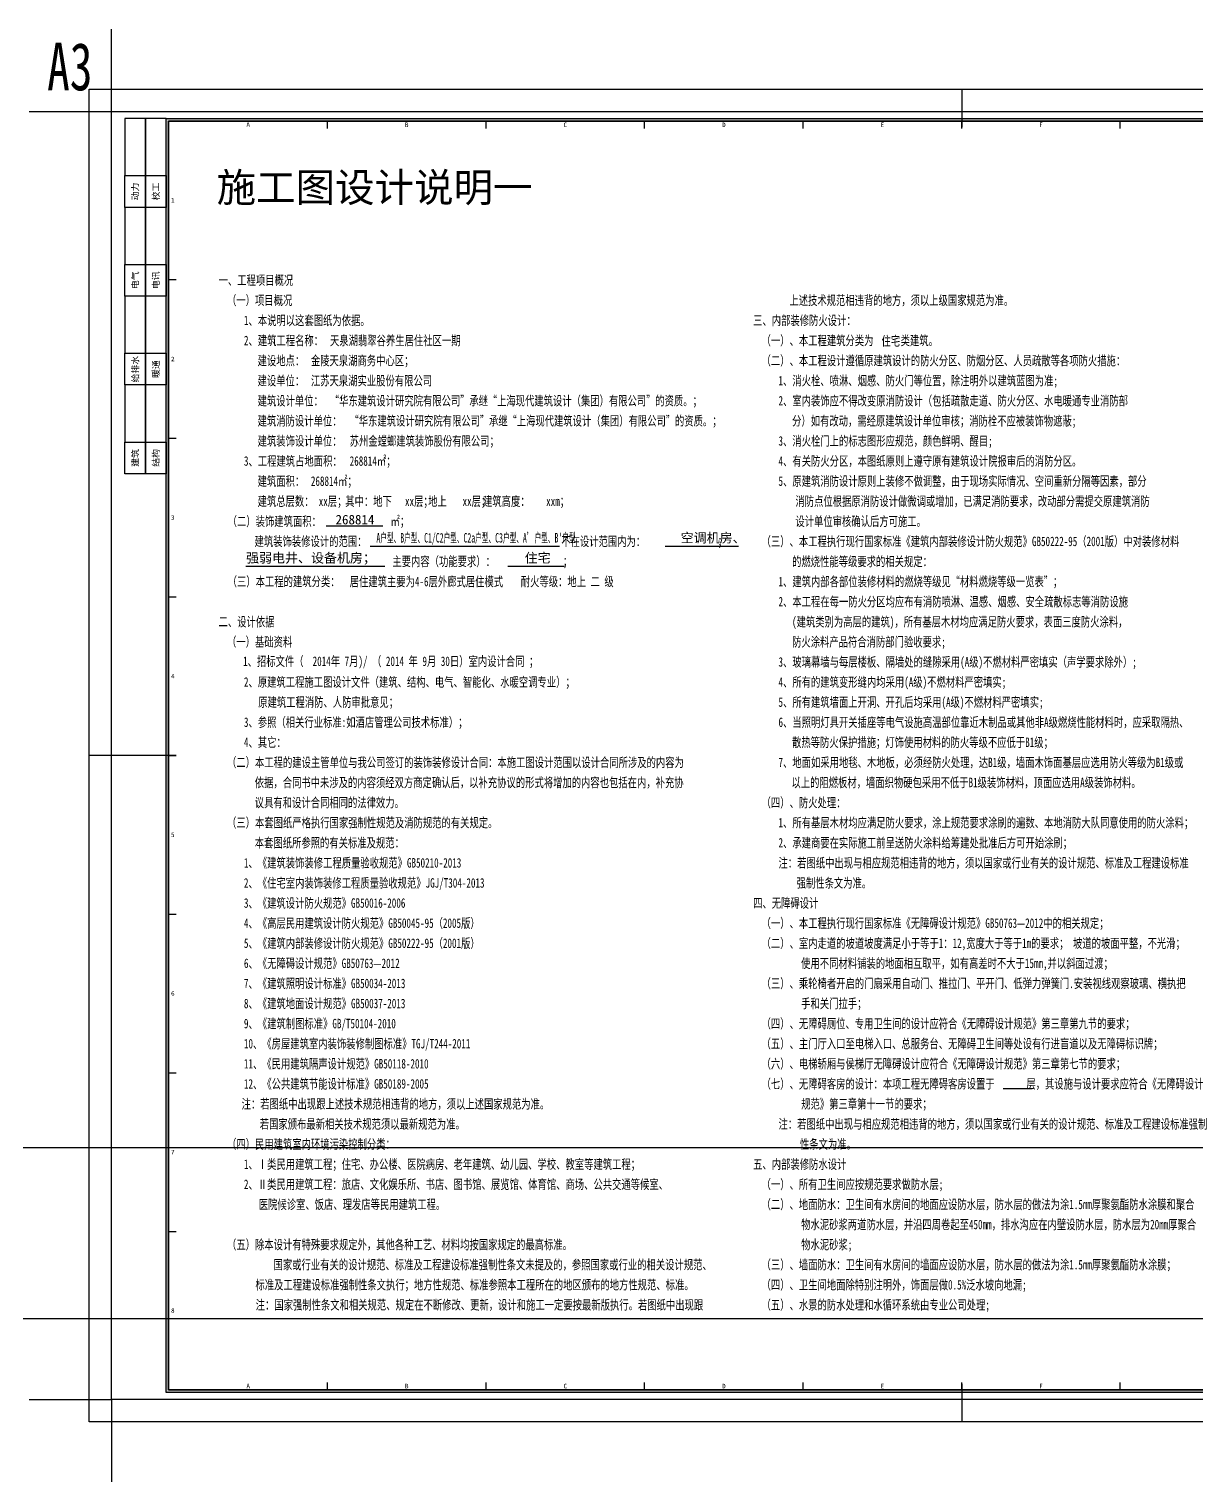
# Model space of a CAD drawing. Header units: millimetres. Extents: x -114775 to 99427, y -123028 to 12078.
# Drawn here: x -114775 to -96360, y -77259 to -54359 of the extents above; entities that cross this region are included whole.
import ezdxf
from ezdxf.enums import TextEntityAlignment as Align

# ---------------------------------------------------------------- set-up
doc = ezdxf.new("R2010")
doc.units = ezdxf.units.MM
doc.header["$LTSCALE"] = 1000
doc.layers.add('DEFPOINTS(视图框)', color=251, linetype='CONTINUOUS', plot=False)
for name, color, linetype in [('S-ANNO-REVS', 1, 'CONTINUOUS'), ('W-图框', 251, 'CONTINUOUS'), ('W-文字', 35, 'CONTINUOUS')]:
    doc.layers.add(name, color=color, linetype=linetype)
doc.styles.add('A2图框$0$WMF-黑体0', font='simhei.ttf')
doc.styles.add('A2图框$0$ZZ', font='simhei.ttf')
doc.styles.add('WORD-1', font='', dxfattribs={"width": 0.7})
doc.styles.add('WORD-2', font='simhei.ttf')
doc.styles.add('WORD-3', font='')
doc.styles.get('WORD-1').set_extended_font_data('FangSong_GB2312')
doc.styles.get('WORD-3').set_extended_font_data('SimSun')

# ---------------------------------------------------------------- blocks, each defined once
blk = doc.blocks.new('A2 图框')
at = {"layer": 'W-图框', "ltscale": 0.5}
h = blk.add_hatch(color=161, dxfattribs=at)
h.paths.add_polyline_path([(-562, 403), (-3, 403), (-3, 3), (-562, 3)], flags=16)
h.paths.add_polyline_path([(-562.8, 403.8), (-2.2, 403.8), (-2.2, 2.2), (-562.8, 2.2)])
at = {"layer": 'W-图框', "color": 7}
for p, q in [((-311.9, 413), (-311.9, 401.1)), ((-511.9, 400.6), (-511.9, 403)), ((-461.9, 400.6), (-461.9, 403)), ((-411.9, 400.6), (-411.9, 403)), ((-361.9, 400.6), (-361.9, 403)), ((-311.9, 400.6), (-311.9, 403)), ((-261.9, 400.6), (-261.9, 403)), ((-562, 353), (-559.6, 353)), ((-562, 303), (-559.6, 303)), ((-562, 253), (-559.6, 253)), ((-559.6, 203), (-587, 203)), ((-562, 203), (-559.6, 203)), ((-562, 153), (-559.6, 153)), ((-562, 103), (-559.6, 103)), ((-562, 53), (-559.6, 53)), ((-511.9, 3), (-511.9, 5.4)), ((-461.9, 3), (-461.9, 5.4)), ((-411.9, 3), (-411.9, 5.4)), ((-361.9, 3), (-361.9, 5.4)), ((-311.9, 3), (-311.9, 5.4)), ((-311.9, 4.9), (-311.9, -7)), ((-261.9, 3), (-261.9, 5.4))]:
    blk.add_line(p, q, dxfattribs=at)
at = {"layer": 'W-图框', "color": 1, "ltscale": 0.01}
for points in [[(-606, 406), (-580, 406), (-580, 432)], [(-606, 0), (-580, 0), (-580, -26)]]:
    blk.add_lwpolyline(points, dxfattribs=at)
at = {"layer": 'W-图框', "color": 251, "ltscale": 0.01}
for points in [[(-587, 413), (7, 413), (7, -7), (-587, -7)], [(-580, 406), (0, 406), (0, 0), (-580, 0)]]:
    blk.add_lwpolyline(points, close=True, dxfattribs=at)
at = {"layer": 'W-图框', "color": 161, "linetype": 'ByBlock'}
for points in [[(-575.8, 403.8), (-575.8, 385.8), (-569.3, 385.8), (-569.3, 403.8)], [(-569.3, 403.8), (-569.3, 385.8), (-562.8, 385.8), (-562.8, 403.8)], [(-562, 403), (-562, 3), (-61, 3), (-61, 403)], [(-575.8, 375.8), (-575.8, 385.8), (-569.3, 385.8), (-569.3, 375.8)], [(-569.3, 375.8), (-569.3, 385.8), (-562.8, 385.8), (-562.8, 375.8)], [(-575.8, 375.8), (-575.8, 357.8), (-569.3, 357.8), (-569.3, 375.8)], [(-569.3, 375.8), (-569.3, 357.8), (-562.8, 357.8), (-562.8, 375.8)], [(-575.8, 347.8), (-575.8, 357.8), (-569.3, 357.8), (-569.3, 347.8)], [(-569.3, 347.8), (-569.3, 357.8), (-562.8, 357.8), (-562.8, 347.8)], [(-575.8, 347.8), (-575.8, 329.8), (-569.3, 329.8), (-569.3, 347.8)], [(-569.3, 347.8), (-569.3, 329.8), (-562.8, 329.8), (-562.8, 347.8)], [(-575.8, 319.8), (-575.8, 329.8), (-569.3, 329.8), (-569.3, 319.8)], [(-569.3, 319.8), (-569.3, 329.8), (-562.8, 329.8), (-562.8, 319.8)], [(-575.8, 319.8), (-575.8, 301.8), (-569.3, 301.8), (-569.3, 319.8)], [(-569.3, 319.8), (-569.3, 301.8), (-562.8, 301.8), (-562.8, 319.8)], [(-575.8, 291.8), (-575.8, 301.8), (-569.3, 301.8), (-569.3, 291.8)], [(-569.3, 291.8), (-569.3, 301.8), (-562.8, 301.8), (-562.8, 291.8)]]:
    blk.add_lwpolyline(points, close=True, dxfattribs=at)
at = {"layer": 'W-图框', "color": 161, "ltscale": 0.5}
for points in [[(-562.8, 403.8), (-2.2, 403.8), (-2.2, 2.2), (-562.8, 2.2)], [(-562, 403), (-3, 403), (-3, 3), (-562, 3)]]:
    blk.add_lwpolyline(points, close=True, dxfattribs=at)
at = {"layer": 'DEFPOINTS(视图框)', "lineweight": 0, "style": 'WORD-1', "width": 0.7}
blk.add_text('A3', height=15, dxfattribs=at).set_placement((-586.01, 420.19), align=Align.MIDDLE_RIGHT)
at = {"layer": 'W-图框', "lineweight": 0, "ltscale": 150, "style": 'A2图框$0$ZZ'}
for s, p in [('A', (-536.9, 401.91)), ('B', (-486.9, 401.82)), ('C', (-436.9, 401.82)), ('D', (-386.9, 401.82)), ('E', (-336.9, 401.82)), ('F', (-286.9, 401.82)), ('1', (-560.66, 378)), ('2', (-560.66, 328)), ('3', (-560.66, 278)), ('4', (-560.66, 228)), ('5', (-560.66, 178)), ('6', (-560.66, 128)), ('7', (-560.66, 78)), ('8', (-560.66, 28)), ('A', (-536.9, 4.22)), ('B', (-486.9, 4.22)), ('C', (-436.9, 4.22)), ('D', (-386.9, 4.22)), ('E', (-336.9, 4.22)), ('F', (-286.9, 4.22))]:
    blk.add_text(s, height=1.45, dxfattribs=at).set_placement(p, align=Align.MIDDLE)
at = {"layer": 'W-图框', "lineweight": 0, "style": 'A2图框$0$WMF-黑体0'}
for s, p in [('动力', (-572.55, 380.8)), ('校工', (-566.05, 380.8)), ('电气', (-572.55, 352.8)), ('电讯', (-566.05, 352.8)), ('给排水', (-572.55, 324.8)), ('暖通', (-566.05, 324.8)), ('建筑', (-572.55, 296.8)), ('结构', (-566.05, 296.8))]:
    blk.add_text(s, height=2, rotation=90, dxfattribs=at).set_placement(p, align=Align.MIDDLE)
at = {"layer": 'W-图框', "color": 35, "lineweight": 0, "style": 'WORD-3', "width": 0.65}
blk.add_attdef('建设单位', text='', height=3, dxfattribs=at).set_placement((-32, 300.49), align=Align.MIDDLE)
at = {"layer": 'W-图框', "color": 35, "ltscale": 1000, "style": 'WORD-2'}
for tag, height, width, p in [('项目名称英文翻译', 3.5, 0.8, (-21.14, 246.28)), ('项目名称', 7, 0.7, (-41.38, 246.28)), ('项目名称', 7, 0.7, (-30.73, 246.28))]:
    blk.add_attdef(tag, text='', height=height, rotation=90, dxfattribs=dict(at, width=width)).set_placement(p, align=Align.MIDDLE)
at = {"layer": 'W-图框', "color": 35, "lineweight": 0, "style": 'WORD-2'}
for tag, p in [('2013.01.01', (-41.46, 176)), ('2013.03.01', (-13.42, 176)), ('2013.05.01', (-41.46, 169)), ('2013.06.01', (-13.42, 169)), ('2013.08.01', (-41.46, 162)), ('2013.09.01', (-13.42, 162)), ('2013.09.01', (-32, 113))]:
    blk.add_attdef(tag, text='', height=1.8, dxfattribs=at).set_placement(p, align=Align.MIDDLE)
at = {"layer": 'W-图框', "color": 35, "ltscale": 1000, "style": 'WORD-2', "width": 0.78}
blk.add_attdef('FS2011000', text='', height=3.5, dxfattribs=at).set_placement((-32, 11.45), align=Align.MIDDLE)

msp = doc.modelspace()

# ---------------------------------------------------------------- linework, layer by layer
at = {"layer": 'DEFPOINTS(视图框)', "ltscale": 0.01}
msp.add_lwpolyline([(-112576, -55808.6), (-87564.5, -55808.6), (-87564.5, -75808.6), (-112576, -75808.6)], close=True, dxfattribs=at)
at = {"layer": 'S-ANNO-REVS'}
for p in [(50314.1, -71984.8), (50314.1, -74684.8)]:
    msp.add_xline(p, (1, 0), dxfattribs=at)
at = {"layer": 'W-文字', "ltscale": 0.01}
for p, q in [((-110091.9, -62190.9), (-109198.1, -62190.9)), ((-109393.7, -62507.6), (-106409.3, -62507.6)), ((-104745.1, -62507.6), (-103587.6, -62507.6)), ((-111357, -62824.2), (-109164.5, -62824.2)), ((-107226.2, -62824.2), (-106332.4, -62824.2)), ((-99415.8, -71058.4), (-98956.1, -71058.4))]:
    msp.add_line(p, q, dxfattribs=at)

# ---------------------------------------------------------------- block references
at = {"layer": 'W-图框', "xscale": 50, "yscale": 50, "zscale": 50}
msp.add_blockref('A2 图框', (-84474.5, -75958.6), dxfattribs=at)

# ---------------------------------------------------------------- texts
at = {"layer": 'W-文字', "lineweight": 0, "style": 'WORD-2'}
msp.add_text('施工图设计说明一', height=456.5, dxfattribs=at).set_placement((-111817.4, -57082.8))
at = {"layer": 'W-文字', "ltscale": 0.01, "style": 'WORD-2', "width": 0.7}
for s, p in [('一、工程项目概况', (-111786.3, -58391.7)), ('（一）项目概况', (-111652.9, -58708.4)), ('上述技术规范相违背的地方，须以上级国家规范为准。', (-102785.8, -58708.4)), ('1、本说明以这套图纸为依据。', (-111386.3, -59025.1)), ('三、内部装修防火设计：', (-103358, -59025.1)), ('2、建筑工程名称：', (-111386.3, -59341.7)), ('（一）、本工程建筑分类为      类建筑。', (-103224.6, -59341.7)), ('建设地点：', (-111170.6, -59658.4)), ('（二）、本工程设计遵循原建筑设计的防火分区、防烟分区、人员疏散等各项防火措施：', (-103224.6, -59658.4)), ('建设单位：', (-111170.6, -59975.1)), ('1、消火栓、喷淋、烟感、防火门等位置，除注明外以建筑蓝图为准;', (-102958, -59975.1)), ('建筑设计单位：', (-111170.6, -60291.7)), ('2、室内装饰应不得改变原消防设计（包括疏散走道、防火分区、水电暖通专业消防部', (-102958, -60291.7)), ('建筑消防设计单位：', (-111170.6, -60608.4)), ('   分）如有改动，需经原建筑设计单位审核；消防栓不应被装饰物遮蔽;', (-102958, -60608.4)), ('建筑装饰设计单位：', (-111170.6, -60925.1)), ('3、消火栓门上的标志图形应规范，颜色鲜明、醒目;', (-102958, -60925.1)), ('3、工程建筑占地面积：', (-111386.3, -61241.7)), ('4、有关防火分区，本图纸原则上遵守原有建筑设计院报审后的消防分区。', (-102958, -61241.7)), ('建筑面积：           ', (-111170.6, -61558.4)), ('5、原建筑消防设计原则上装修不做调整，由于现场实际情况、空间重新分隔等因素，部分', (-102958, -61558.4)), ('建筑总层数：       其中：地下        地上        建筑高度：', (-111170.6, -61875.1)), ('消防点位根据原消防设计做微调或增加，已满足消防要求，改动部分需提交原建筑消防', (-102691.3, -61875.1)), ('（二）装饰建筑面积：', (-111642.8, -62191.7)), ('㎡；', (-109074.8, -62190.9)), ('设计单位审核确认后方可施工。', (-102691.3, -62191.7)), ('      建筑装饰装修设计的范围：                                           不在设计范围内为：                ；', (-111646.9, -62507.6)), ('（三）、本工程执行现行国家标准《建筑内部装修设计防火规范》GB50222-95（2001版）中对装修材料', (-103224.6, -62508.4)), ('      主要内容（功能要求）：               ；', (-109474.7, -62824.2)), ('   的燃烧性能等级要求的相关规定：', (-102958, -62825.1)), ('（三）本工程的建筑分类：                                        耐火等级：地上 二 级                 ', (-111642.8, -63140.9)), ('1、建筑内部各部位装修材料的燃烧等级见“材料燃烧等级一览表”；', (-102958, -63141.7)), ('2、本工程在每一防火分区均应布有消防喷淋、温感、烟感、安全疏散标志等消防设施', (-102958, -63458.4)), ('二、设计依据', (-111786.3, -63775.1)), ('   (建筑类别为高层的建筑)，所有基层木材均应满足防火要求，表面三度防火涂料，', (-102958, -63775.1)), ('（一）基础资料', (-111652.9, -64091.7)), ('   防火涂料产品符合消防部门验收要求;', (-102958, -64091.7)), ('1、招标文件（  2014年 7月)/ （ 2014 年 9月 30日）室内设计合同 ；', (-111399.5, -64398.1)), ('3、玻璃幕墙与每层楼板、隔墙处的缝隙采用(A级)不燃材料严密填实（声学要求除外）;', (-102958, -64408.4)), ('2、原建筑工程施工图设计文件（建筑、结构、电气、智能化、水暖空调专业）；', (-111386.3, -64725.1)), ('4、所有的建筑变形缝内均采用(A级)不燃材料严密填实;', (-102958, -64725.1)), ('原建筑工程消防、人防审批意见；', (-111161.2, -65041.7)), ('5、所有建筑墙面上开洞、开孔后均采用(A级)不燃材料严密填实;', (-102958, -65041.7)), ('3、参照（相关行业标准:如酒店管理公司技术标准）；', (-111386.3, -65358.4)), ('6、当照明灯具开关插座等电气设施高温部位靠近木制品或其他非A级燃烧性能材料时，应采取隔热、', (-102958, -65358.4)), ('4、其它：', (-111386.3, -65675.1)), ('   散热等防火保护措施；灯饰使用材料的防火等级不应低于B1级；', (-102958, -65675.1)), ('（二）本工程的建设主管单位与我公司签订的装饰装修设计合同：本施工图设计范围以设计合同所涉及的内容为', (-111652.9, -65991.7)), ('7、地面如采用地毯、木地板，必须经防火处理，达B1级，墙面木饰面基层应选用防火等级为B1级或', (-102958, -65991.7)), ('依据，合同书中未涉及的内容须经双方商定确认后，以补充协议的形式将增加的内容也包括在内，补充协', (-111215.8, -66308.4)), ('以上的阻燃板材，墙面织物硬包采用不低于B1级装饰材料，顶面应选用A级装饰材料。', (-102754.4, -66308.4)), ('议具有和设计合同相同的法律效力。', (-111215.8, -66625.1)), ('（四）、防火处理：', (-103224.6, -66625.1)), ('（三）本套图纸严格执行国家强制性规范及消防规范的有关规定。', (-111652.9, -66941.7)), ('1、所有基层木材均应满足防火要求，涂上规范要求涂刷的遍数、本地消防大队同意使用的防火涂料；', (-102958, -66941.7)), ('本套图纸所参照的有关标准及规范：', (-111215.8, -67258.4)), ('2、承建商要在实际施工前呈送防火涂料给筹建处批准后方可开始涂刷；', (-102958, -67258.4)), ('1、《建筑装饰装修工程质量验收规范》GB50210-2013', (-111386.3, -67575.1)), ('注：若图纸中出现与相应规范相违背的地方，须以国家或行业有关的设计规范、标准及工程建设标准', (-102958, -67575.1)), ('2、《住宅室内装饰装修工程质量验收规范》JGJ/T304-2013', (-111386.3, -67892)), ('    强制性条文为准。', (-102958, -67891.7)), ('3、《建筑设计防火规范》GB50016-2006 ', (-111386.3, -68208.7)), ('四、无障碍设计', (-103358, -68208.4)), ('4、《高层民用建筑设计防火规范》GB50045-95（2005版）', (-111386.3, -68525.4)), ('（一）、本工程执行现行国家标准《无障碍设计规范》GB50763—2012中的相关规定；', (-103224.6, -68525.1)), ('5、《建筑内部装修设计防火规范》GB50222-95（2001版）', (-111386.3, -68842)), ('（二）、室内走道的坡道坡度满足小于等于1：12,宽度大于等于1m的要求； 坡道的坡面平整，不光滑；', (-103224.6, -68841.7)), ('6、《无障碍设计规范》GB50763—2012', (-111386.3, -69158.7)), ('     使用不同材料铺装的地面相互取平，如有高差时不大于15mm,并以斜面过渡； ', (-102958, -69158.4)), ('7、《建筑照明设计标准》GB50034-2013', (-111386.3, -69475.4)), ('（三）、乘轮椅者开启的门扇采用自动门、推拉门、平开门、低弹力弹簧门.安装视线观察玻璃、横执把', (-103224.6, -69475.1)), ('8、《建筑地面设计规范》GB50037-2013', (-111386.3, -69792)), ('     手和关门拉手；', (-102958, -69791.7)), ('9、《建筑制图标准》GB/T50104-2010', (-111386.3, -70108.7)), ('（四）、无障碍厕位、专用卫生间的设计应符合《无障碍设计规范》第三章第九节的要求；', (-103224.6, -70108.4)), ('10、《房屋建筑室内装饰装修制图标准》TGJ/T244-2011', (-111386.3, -70425.4)), ('（五）、主门厅入口至电梯入口、总服务台、无障碍卫生间等处设有行进盲道以及无障碍标识牌；', (-103224.6, -70425.1)), ('11、《民用建筑隔声设计规范》GB50118-2010', (-111386.3, -70742)), ('（六）、电梯轿厢与侯梯厅无障碍设计应符合《无障碍设计规范》第三章第七节的要求；', (-103224.6, -70741.7)), ('12、《公共建筑节能设计标准》GB50189-2005', (-111386.3, -71058.7)), ('（七）、无障碍客房的设计：本项工程无障碍客房设置于       层，其设施与设计要求应符合《无障碍设计', (-103224.6, -71058.4)), ('注：若图纸中出现跟上述技术规范相违背的地方，须以上述国家规范为准。', (-111423.4, -71375.1)), ('     规范》第三章第十一节的要求；', (-102958, -71375.1)), ('    若国家颁布最新相关技术规范须以最新规范为准。', (-111423.4, -71691.7)), ('注：若图纸中出现与相应规范相违背的地方，须以国家或行业有关的设计规范、标准及工程建设标准强制', (-102958, -71691.7)), ('（四）民用建筑室内环境污染控制分类：', (-111652.9, -72008.4)), (' 性条文为准。', (-102691.3, -72008.4)), ('1、Ⅰ类民用建筑工程；住宅、办公楼、医院病房、老年建筑、幼儿园、学校、教室等建筑工程；', (-111386.3, -72325.1)), ('五、内部装修防水设计', (-103358, -72325.1)), ('2、Ⅱ类民用建筑工程：旅店、文化娱乐所、书店、图书馆、展览馆、体育馆、商场、公共交通等候室、', (-111386.3, -72641.7)), ('（一）、所有卫生间应按规范要求做防水层;', (-103224.6, -72641.7)), ('医院候诊室、饭店、理发店等民用建筑工程。', (-111152.5, -72958.4)), ('（二）、地面防水：卫生间有水房间的地面应设防水层，防水层的做法为涂1.5mm厚聚氨酯防水涂膜和聚合', (-103224.6, -72958.4)), ('     物水泥砂浆两道防水层，并沿四周卷起至450mm，排水沟应在内壁设防水层，防水层为20mm厚聚合', (-102958, -73275.1)), ('（五）除本设计有特殊要求规定外，其他各种工艺、材料均按国家规定的最高标准。', (-111652.9, -73591.7)), ('     物水泥砂浆;', (-102958, -73591.7)), ('    国家或行业有关的设计规范、标准及工程建设标准强制性条文未提及的，参照国家或行业的相关设计规范、', (-111204.8, -73908.4)), ('（三）、墙面防水：卫生间有水房间的墙面应设防水层，防水层的做法为涂1.5mm厚聚氨酯防水涂膜；', (-103224.6, -73908.4)), ('标准及工程建设标准强制性条文执行；地方性规范、标准参照本工程所在的地区颁布的地方性规范、标准。', (-111204.8, -74225.1)), ('（四）、卫生间地面除特别注明外，饰面层做0.5%%%泛水坡向地漏;', (-103224.6, -74225.1)), ('注：国家强制性条文和相关规范、规定在不断修改、更新，设计和施工一定要按最新版执行。若图纸中出现跟', (-111201.3, -74541.7)), ('（五）、水景的防水处理和水循环系统由专业公司处理;', (-103224.6, -74541.7))]:
    msp.add_text(s, height=150, dxfattribs=at).set_placement(p)
for s, p in [('天泉湖翡翠谷养生居住社区一期', (-110029.3, -59266.7, 9.1)), ('金陵天泉湖商务中心区；', (-110330.7, -59583.4, 9.1)), ('江苏天泉湖实业股份有限公司', (-110330.7, -59900.1, 9.1)), ('“华东建筑设计研究院有限公司”承继“上海现代建筑设计（集团）有限公司”的资质。；', (-110029.3, -60216.7, 9.1)), ('“华东建筑设计研究院有限公司”承继“上海现代建筑设计（集团）有限公司”的资质。；', (-109719, -60533.4)), ('苏州金螳螂建筑装饰股份有限公司；', (-109719, -60850.1)), ('268814㎡；', (-109719, -61166.7)), ('268814㎡；', (-110330.7, -61483.4)), ('xx层；', (-110206.8, -61800.1)), ('xx层；', (-108846.9, -61800.1)), ('xx层；', (-107939.2, -61800.1)), ('xxm；', (-106621.1, -61800.1)), ('居住建筑主要为4-6层外廊式居住模式', (-109719, -63066.7))]:
    msp.add_text(s, height=150, dxfattribs=at).set_placement(p, align=Align.MIDDLE_LEFT)
msp.add_text('住宅', height=150, dxfattribs=at).set_placement((-101187.1, -59349.1, 9.1), align=Align.CENTER)
at = {"layer": 'W-文字', "ltscale": 0.01, "char_height": 150, "attachment_point": 1, "style": 'WORD-2'}
for s, insert, width in [('268814', (-109941.9, -62015.8), 652.75), ("{\\W0.5;A户型、B户型、C1/C2户型、C2a户型、C3户型、A’户型、B'户型}", (-109297.7, -62302), 3204.22), ('空调机房、', (-104499.8, -62302), 2946.514), ('强弱电井、设备机房；', (-111352.6, -62618.7), 2946.514), ('住宅', (-106960.5, -62618.7), 2946.514)]:
    msp.add_mtext(s, dxfattribs=dict(at, insert=insert, width=width))

doc.saveas('drawing.dxf')
